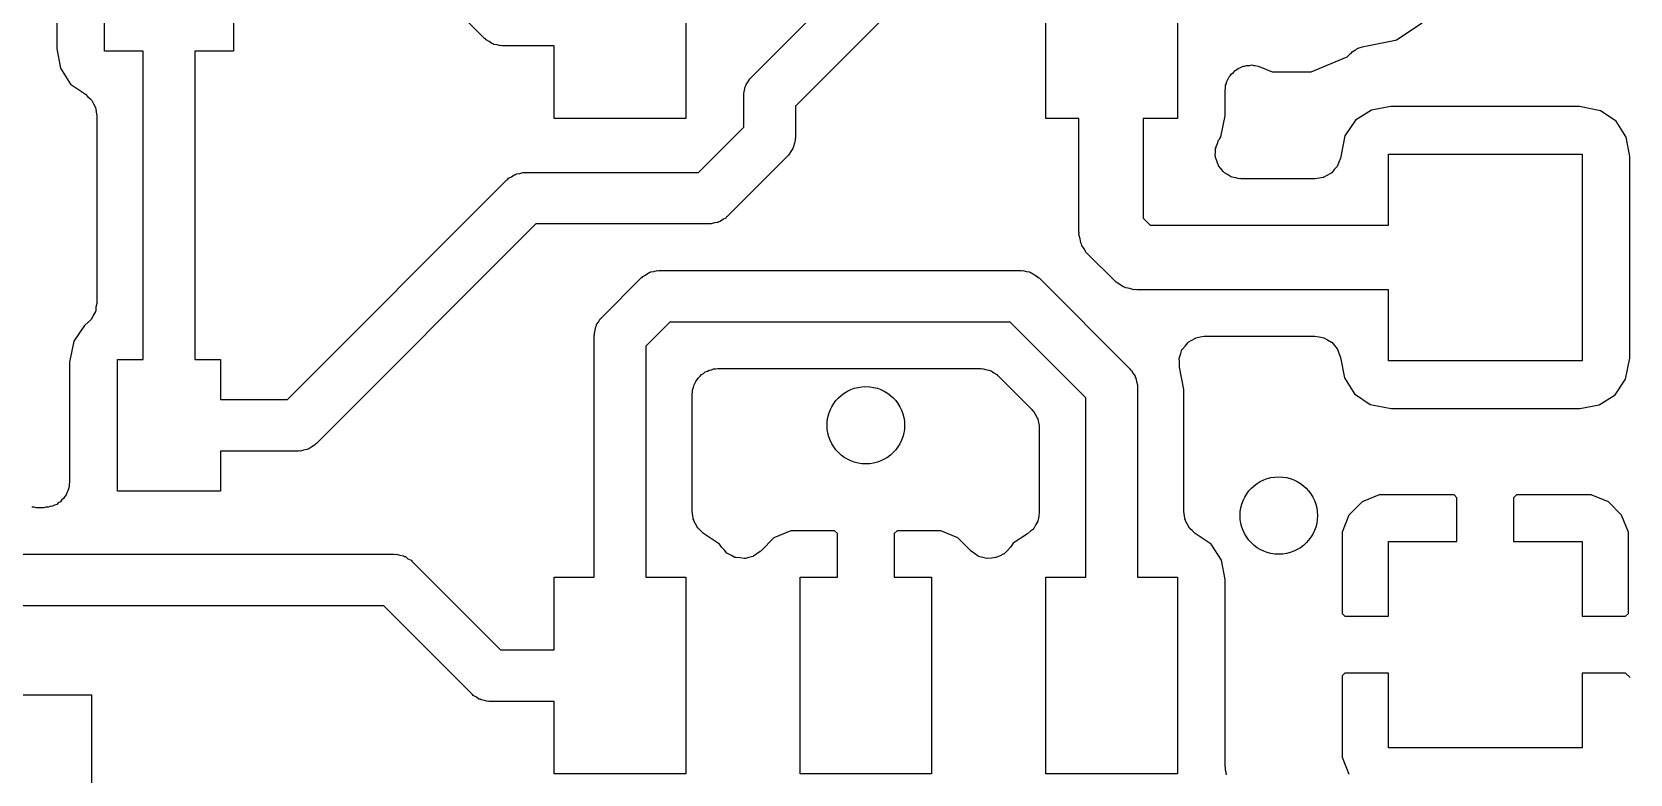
# Model space of a CAD drawing. Extents: x 125.1 to 143.2, y -145.5 to -100.1.
# Drawn here: x 130.02 to 136.21, y -138.25 to -135.38 of the extents above; entities that cross this region are included whole.
import ezdxf

# ---------------------------------------------------------------- set-up
doc = ezdxf.new("R2010")
doc.units = 0
doc.header["$MEASUREMENT"] = 0
doc.layers.add('BLACK', color=7, linetype='CONTINUOUS')

msp = doc.modelspace()

# ---------------------------------------------------------------- linework, layer by layer
at = {"layer": 'Black'}
for p, q in [((132.806, -135.552), (134.803, -133.554)), ((134.915, -133.725), (132.977, -135.664)), ((130.3, -135.45), (130.3, -134.55)), ((130.8, -134.55), (130.8, -135.45)), ((130.115, -134.56), (130.115, -135.441)), ((131.773, -135.401), (131.089, -134.717)), ((132.552, -134.949), (132.552, -135.711)), ((133.948, -135.711), (133.948, -134.949)), ((134.457, -134.949), (134.457, -135.711)), ((135.306, -135.407), (135.405, -135.341)), ((131.776, -135.403), (131.773, -135.401)), ((131.779, -135.407), (131.776, -135.403)), ((131.791, -135.413), (131.779, -135.407)), ((131.801, -135.421), (131.791, -135.413)), ((135.18, -135.432), (135.302, -135.408)), ((135.302, -135.408), (135.306, -135.407)), ((135.302, -135.408), (135.302, -135.408)), ((130.115, -135.441), (130.129, -135.516)), ((130.45, -135.45), (130.3, -135.45)), ((130.45, -136.645), (130.45, -135.45)), ((130.8, -135.45), (130.65, -135.45)), ((130.65, -135.45), (130.65, -136.645)), ((131.805, -135.422), (131.801, -135.421)), ((131.809, -135.424), (131.805, -135.422)), ((131.822, -135.426), (131.809, -135.424)), ((131.835, -135.43), (131.822, -135.426)), ((131.839, -135.429), (131.835, -135.43)), ((131.844, -135.43), (131.839, -135.429)), ((132.043, -135.43), (131.844, -135.43)), ((132.043, -135.711), (132.043, -135.43)), ((134.975, -135.53), (135.115, -135.472)), ((135.115, -135.472), (135.128, -135.459)), ((135.128, -135.459), (135.132, -135.457)), ((135.132, -135.457), (135.134, -135.453)), ((135.134, -135.453), (135.145, -135.447)), ((135.145, -135.447), (135.148, -135.445)), ((135.148, -135.445), (135.15, -135.444)), ((135.15, -135.444), (135.152, -135.442)), ((135.152, -135.442), (135.153, -135.442)), ((135.153, -135.442), (135.157, -135.439)), ((135.157, -135.439), (135.161, -135.438)), ((135.161, -135.438), (135.165, -135.436)), ((135.165, -135.436), (135.174, -135.434)), ((135.174, -135.434), (135.18, -135.432)), ((130.129, -135.516), (130.168, -135.578)), ((134.662, -135.546), (134.665, -135.54)), ((134.665, -135.54), (134.674, -135.533)), ((134.674, -135.533), (134.681, -135.525)), ((134.681, -135.525), (134.687, -135.522)), ((134.687, -135.522), (134.692, -135.518)), ((134.692, -135.518), (134.702, -135.514)), ((134.702, -135.514), (134.712, -135.509)), ((134.712, -135.509), (134.718, -135.508)), ((134.718, -135.508), (134.725, -135.506)), ((134.725, -135.506), (134.736, -135.506)), ((134.736, -135.506), (134.746, -135.504)), ((134.746, -135.504), (134.753, -135.506)), ((134.753, -135.506), (134.759, -135.506)), ((134.759, -135.506), (134.77, -135.509)), ((134.77, -135.509), (134.78, -135.512)), ((134.78, -135.512), (134.824, -135.53)), ((134.824, -135.53), (134.975, -135.53)), ((130.168, -135.578), (130.226, -135.617)), ((132.777, -135.614), (132.78, -135.601)), ((132.78, -135.601), (132.783, -135.588)), ((132.783, -135.588), (132.785, -135.584)), ((132.785, -135.584), (132.786, -135.58)), ((132.786, -135.58), (132.793, -135.57)), ((132.793, -135.57), (132.8, -135.558)), ((132.8, -135.558), (132.803, -135.555)), ((132.803, -135.555), (132.806, -135.552)), ((134.642, -135.604), (134.644, -135.593)), ((134.642, -135.701), (134.642, -135.604)), ((134.644, -135.582), (134.647, -135.576)), ((134.644, -135.593), (134.644, -135.582)), ((134.647, -135.576), (134.648, -135.57)), ((134.648, -135.57), (134.653, -135.56)), ((134.653, -135.56), (134.658, -135.55)), ((134.658, -135.55), (134.662, -135.546)), ((130.226, -135.617), (130.236, -135.627)), ((130.236, -135.627), (130.247, -135.636)), ((130.247, -135.636), (130.249, -135.639)), ((130.249, -135.639), (130.251, -135.642)), ((130.251, -135.642), (130.257, -135.654)), ((130.257, -135.654), (130.264, -135.666)), ((130.264, -135.666), (130.265, -135.67)), ((132.777, -135.618), (132.777, -135.614)), ((132.777, -135.622), (132.777, -135.618)), ((132.777, -135.745), (132.777, -135.622)), ((132.977, -135.664), (132.977, -135.786)), ((135.284, -135.665), (135.209, -135.679)), ((136.015, -135.665), (135.284, -135.665)), ((136.096, -135.681), (136.015, -135.665)), ((130.265, -135.67), (130.266, -135.673)), ((130.266, -135.673), (130.268, -135.687)), ((130.268, -135.687), (130.27, -135.7)), ((130.27, -135.7), (130.27, -136.428)), ((132.552, -135.711), (132.043, -135.711)), ((134.075, -135.711), (133.948, -135.711)), ((134.075, -136.15), (134.075, -135.711)), ((134.457, -135.711), (134.325, -135.711)), ((134.325, -135.711), (134.325, -136.098)), ((134.626, -135.782), (134.642, -135.701)), ((135.147, -135.718), (135.106, -135.779)), ((135.209, -135.679), (135.147, -135.718)), ((136.157, -135.722), (136.096, -135.681)), ((136.196, -135.784), (136.157, -135.722)), ((132.601, -135.92), (132.777, -135.745)), ((132.977, -135.786), (132.976, -135.79)), ((132.976, -135.79), (132.976, -135.795)), ((134.62, -135.792), (134.621, -135.789)), ((134.621, -135.789), (134.626, -135.782)), ((135.106, -135.779), (135.089, -135.865)), ((136.21, -135.859), (136.196, -135.784)), ((132.953, -135.85), (132.95, -135.853)), ((132.96, -135.839), (132.953, -135.85)), ((132.967, -135.828), (132.96, -135.839)), ((132.968, -135.824), (132.967, -135.828)), ((132.97, -135.82), (132.968, -135.824)), ((132.973, -135.807), (132.97, -135.82)), ((132.976, -135.795), (132.973, -135.807)), ((134.604, -135.855), (134.605, -135.841)), ((134.605, -135.828), (134.607, -135.824)), ((134.605, -135.841), (134.605, -135.828)), ((134.607, -135.82), (134.613, -135.808)), ((134.607, -135.824), (134.607, -135.82)), ((134.613, -135.808), (134.617, -135.795)), ((134.617, -135.795), (134.62, -135.792)), ((135.275, -136.125), (135.275, -135.85)), ((135.275, -135.85), (136.025, -135.85)), ((136.025, -135.85), (136.025, -136.65)), ((132.947, -135.857), (132.713, -136.091)), ((132.95, -135.853), (132.947, -135.857)), ((134.605, -135.859), (134.604, -135.855)), ((134.605, -135.862), (134.605, -135.859)), ((134.61, -135.875), (134.605, -135.862)), ((134.614, -135.888), (134.61, -135.875)), ((134.616, -135.891), (134.614, -135.888)), ((134.617, -135.895), (134.616, -135.891)), ((134.626, -135.905), (134.617, -135.895)), ((134.634, -135.917), (134.626, -135.905)), ((135.065, -135.909), (135.055, -135.922)), ((135.076, -135.897), (135.065, -135.909)), ((135.077, -135.895), (135.076, -135.896)), ((135.076, -135.896), (135.076, -135.897)), ((135.083, -135.88), (135.077, -135.895)), ((135.089, -135.865), (135.083, -135.88)), ((136.21, -136.64), (136.21, -135.859)), ((131.009, -136.8), (131.859, -135.949)), ((131.859, -135.949), (131.863, -135.947)), ((131.863, -135.947), (131.866, -135.943)), ((131.866, -135.943), (131.877, -135.937)), ((131.877, -135.937), (131.888, -135.929)), ((131.888, -135.929), (131.892, -135.928)), ((131.892, -135.928), (131.896, -135.926)), ((131.896, -135.926), (131.909, -135.924)), ((131.909, -135.924), (131.921, -135.92)), ((131.921, -135.92), (131.926, -135.921)), ((131.926, -135.921), (131.93, -135.92)), ((131.93, -135.92), (132.11, -135.92)), ((132.11, -135.92), (132.601, -135.92)), ((134.637, -135.919), (134.634, -135.917)), ((134.64, -135.922), (134.637, -135.919)), ((134.651, -135.928), (134.64, -135.922)), ((134.663, -135.936), (134.651, -135.928)), ((134.666, -135.937), (134.663, -135.936)), ((134.67, -135.939), (134.666, -135.937)), ((134.683, -135.941), (134.67, -135.939)), ((134.696, -135.945), (134.683, -135.941)), ((134.7, -135.944), (134.696, -135.945)), ((134.704, -135.945), (134.7, -135.944)), ((134.991, -135.945), (134.704, -135.945)), ((135.006, -135.942), (134.991, -135.945)), ((135.022, -135.94), (135.006, -135.942)), ((135.023, -135.939), (135.022, -135.94)), ((135.025, -135.939), (135.023, -135.939)), ((135.039, -135.931), (135.025, -135.939)), ((135.053, -135.923), (135.039, -135.931)), ((135.054, -135.922), (135.053, -135.923)), ((135.055, -135.922), (135.054, -135.922)), ((132.707, -136.097), (132.696, -136.103)), ((132.71, -136.093), (132.707, -136.097)), ((132.713, -136.091), (132.71, -136.093)), ((134.325, -136.098), (134.352, -136.125)), ((131.971, -136.12), (131.121, -136.971)), ((132.11, -136.12), (131.971, -136.12)), ((132.643, -136.12), (132.11, -136.12)), ((132.647, -136.119), (132.643, -136.12)), ((132.651, -136.12), (132.647, -136.119)), ((132.664, -136.116), (132.651, -136.12)), ((132.677, -136.114), (132.664, -136.116)), ((132.681, -136.112), (132.677, -136.114)), ((132.685, -136.111), (132.681, -136.112)), ((132.696, -136.103), (132.685, -136.111)), ((134.076, -136.155), (134.075, -136.15)), ((134.075, -136.161), (134.076, -136.155)), ((134.08, -136.177), (134.075, -136.161)), ((134.352, -136.125), (135.275, -136.125)), ((134.083, -136.193), (134.08, -136.177)), ((134.085, -136.198), (134.083, -136.193)), ((134.087, -136.203), (134.085, -136.198)), ((134.096, -136.216), (134.087, -136.203)), ((134.104, -136.23), (134.096, -136.216)), ((134.108, -136.234), (134.104, -136.23)), ((134.112, -136.238), (134.108, -136.234)), ((134.212, -136.338), (134.112, -136.238)), ((132.227, -136.482), (132.379, -136.329)), ((132.379, -136.329), (132.383, -136.327)), ((132.383, -136.327), (132.386, -136.323)), ((132.386, -136.323), (132.397, -136.317)), ((132.397, -136.317), (132.408, -136.309)), ((132.408, -136.309), (132.412, -136.308)), ((132.412, -136.308), (132.416, -136.306)), ((132.416, -136.306), (132.429, -136.304)), ((132.429, -136.304), (132.441, -136.3)), ((132.441, -136.3), (132.446, -136.301)), ((132.446, -136.301), (132.45, -136.3)), ((132.45, -136.3), (133.85, -136.3)), ((133.85, -136.3), (133.854, -136.301)), ((133.854, -136.301), (133.859, -136.3)), ((133.859, -136.3), (133.871, -136.304)), ((133.871, -136.304), (133.884, -136.306)), ((133.884, -136.306), (133.888, -136.308)), ((133.888, -136.308), (133.892, -136.309)), ((133.892, -136.309), (133.903, -136.317)), ((133.903, -136.317), (133.914, -136.323)), ((133.914, -136.323), (133.917, -136.327)), ((133.917, -136.327), (133.921, -136.329)), ((133.921, -136.329), (134.273, -136.682)), ((134.216, -136.342), (134.212, -136.338)), ((134.22, -136.346), (134.216, -136.342)), ((134.234, -136.354), (134.22, -136.346)), ((134.247, -136.363), (134.234, -136.354)), ((134.252, -136.365), (134.247, -136.363)), ((134.257, -136.367), (134.252, -136.365)), ((134.273, -136.37), (134.257, -136.367)), ((134.289, -136.375), (134.273, -136.37)), ((134.295, -136.374), (134.289, -136.375)), ((134.3, -136.375), (134.295, -136.374)), ((135.275, -136.375), (134.3, -136.375)), ((135.275, -136.65), (135.275, -136.375)), ((130.264, -136.462), (130.256, -136.475)), ((130.266, -136.458), (130.264, -136.46)), ((130.264, -136.46), (130.264, -136.462)), ((130.267, -136.443), (130.266, -136.458)), ((130.27, -136.428), (130.267, -136.443)), ((130.222, -136.513), (130.181, -136.574)), ((130.224, -136.512), (130.222, -136.513)), ((130.235, -136.502), (130.224, -136.512)), ((130.247, -136.492), (130.235, -136.502)), ((130.248, -136.49), (130.247, -136.492)), ((130.25, -136.489), (130.248, -136.49)), ((130.256, -136.475), (130.25, -136.489)), ((132.198, -136.544), (132.201, -136.531)), ((132.201, -136.531), (132.204, -136.518)), ((132.204, -136.518), (132.206, -136.514)), ((132.206, -136.514), (132.207, -136.51)), ((132.207, -136.51), (132.214, -136.5)), ((132.214, -136.5), (132.221, -136.488)), ((132.221, -136.488), (132.224, -136.485)), ((132.224, -136.485), (132.227, -136.482)), ((132.491, -136.5), (132.398, -136.594)), ((133.809, -136.5), (132.491, -136.5)), ((134.102, -136.794), (133.809, -136.5)), ((130.181, -136.574), (130.165, -136.655)), ((132.197, -136.552), (132.198, -136.548)), ((132.197, -137.489), (132.197, -136.552)), ((132.198, -136.548), (132.198, -136.544)), ((132.398, -136.594), (132.398, -137.489)), ((134.477, -136.605), (134.487, -136.593)), ((134.487, -136.593), (134.497, -136.58)), ((134.497, -136.58), (134.498, -136.579)), ((134.498, -136.579), (134.499, -136.578)), ((134.499, -136.578), (134.513, -136.57)), ((134.513, -136.57), (134.527, -136.562)), ((134.527, -136.562), (134.528, -136.562)), ((134.528, -136.562), (134.529, -136.561)), ((134.529, -136.561), (134.545, -136.558)), ((134.545, -136.558), (134.561, -136.555)), ((134.561, -136.555), (134.562, -136.555)), ((134.562, -136.555), (134.563, -136.555)), ((134.563, -136.555), (134.99, -136.555)), ((134.99, -136.555), (135.007, -136.558)), ((135.007, -136.558), (135.024, -136.561)), ((135.024, -136.561), (135.024, -136.561)), ((135.024, -136.561), (135.025, -136.561)), ((135.025, -136.561), (135.039, -136.569)), ((135.039, -136.569), (135.054, -136.578)), ((135.054, -136.578), (135.054, -136.578)), ((135.054, -136.578), (135.055, -136.578)), ((135.055, -136.578), (135.066, -136.591)), ((135.066, -136.591), (135.076, -136.604)), ((130.165, -136.655), (130.165, -137.12)), ((130.35, -137.155), (130.35, -136.645)), ((130.35, -136.645), (130.45, -136.645)), ((130.65, -136.645), (130.75, -136.645)), ((130.75, -136.645), (130.75, -136.8)), ((134.464, -136.64), (134.465, -136.639)), ((134.465, -136.656), (134.464, -136.64)), ((134.465, -136.638), (134.47, -136.622)), ((134.465, -136.639), (134.465, -136.638)), ((134.465, -136.672), (134.465, -136.656)), ((134.47, -136.622), (134.475, -136.607)), ((134.475, -136.607), (134.476, -136.606)), ((134.476, -136.606), (134.477, -136.605)), ((135.076, -136.604), (135.077, -136.605)), ((135.077, -136.605), (135.077, -136.605)), ((135.077, -136.605), (135.083, -136.621)), ((135.083, -136.621), (135.089, -136.637)), ((135.089, -136.637), (135.104, -136.716)), ((136.025, -136.65), (135.275, -136.65)), ((136.194, -136.721), (136.21, -136.64)), ((132.597, -136.723), (132.601, -136.716)), ((132.601, -136.716), (132.608, -136.71)), ((132.608, -136.71), (132.613, -136.703)), ((132.613, -136.703), (132.621, -136.699)), ((132.621, -136.699), (132.627, -136.693)), ((132.627, -136.693), (132.636, -136.69)), ((132.636, -136.69), (132.643, -136.686)), ((132.643, -136.686), (132.652, -136.685)), ((132.652, -136.685), (132.66, -136.682)), ((132.66, -136.682), (132.669, -136.682)), ((132.669, -136.682), (132.677, -136.68)), ((132.677, -136.68), (133.693, -136.68)), ((133.693, -136.68), (133.697, -136.681)), ((133.697, -136.681), (133.701, -136.68)), ((133.701, -136.68), (133.714, -136.684)), ((133.714, -136.684), (133.727, -136.686)), ((133.727, -136.686), (133.731, -136.688)), ((133.731, -136.688), (133.735, -136.689)), ((133.735, -136.689), (133.746, -136.697)), ((133.746, -136.697), (133.757, -136.703)), ((133.757, -136.703), (133.76, -136.707)), ((133.76, -136.707), (133.763, -136.709)), ((133.763, -136.709), (133.893, -136.839)), ((134.273, -136.682), (134.276, -136.685)), ((134.276, -136.685), (134.279, -136.688)), ((134.279, -136.688), (134.286, -136.7)), ((134.286, -136.7), (134.293, -136.71)), ((134.293, -136.71), (134.294, -136.714)), ((134.294, -136.714), (134.296, -136.718)), ((134.296, -136.718), (134.299, -136.731)), ((134.465, -136.673), (134.465, -136.672)), ((134.465, -136.675), (134.465, -136.673)), ((134.482, -136.762), (134.465, -136.675)), ((135.104, -136.716), (135.143, -136.778)), ((132.577, -136.78), (132.579, -136.771)), ((132.577, -137.236), (132.577, -136.78)), ((132.579, -136.763), (132.582, -136.754)), ((132.579, -136.771), (132.579, -136.763)), ((132.582, -136.754), (132.584, -136.746)), ((132.584, -136.746), (132.588, -136.738)), ((132.588, -136.738), (132.591, -136.73)), ((132.591, -136.73), (132.597, -136.723)), ((134.299, -136.731), (134.302, -136.744)), ((134.302, -136.744), (134.302, -136.748)), ((134.302, -136.748), (134.302, -136.752)), ((134.302, -136.752), (134.302, -137.489)), ((134.482, -137.236), (134.482, -136.762)), ((135.143, -136.778), (135.204, -136.819)), ((136.153, -136.782), (136.194, -136.721)), ((130.75, -136.8), (131.009, -136.8)), ((133.893, -136.839), (133.896, -136.843)), ((133.896, -136.843), (133.899, -136.846)), ((134.102, -137.489), (134.102, -136.794)), ((135.204, -136.819), (135.285, -136.835)), ((135.285, -136.835), (136.016, -136.835)), ((136.016, -136.835), (136.091, -136.821)), ((136.091, -136.821), (136.153, -136.782)), ((133.899, -136.846), (133.906, -136.857)), ((133.906, -136.857), (133.913, -136.868)), ((133.913, -136.868), (133.914, -136.872)), ((133.914, -136.872), (133.916, -136.876)), ((133.916, -136.876), (133.919, -136.889)), ((133.919, -136.889), (133.922, -136.901)), ((133.922, -136.901), (133.922, -136.906)), ((133.922, -136.906), (133.922, -136.91)), ((133.922, -136.91), (133.922, -137.237)), ((131.05, -137), (130.75, -137)), ((130.75, -137), (130.75, -137.155)), ((131.054, -136.999), (131.05, -137)), ((131.059, -137), (131.054, -136.999)), ((131.071, -136.996), (131.059, -137)), ((131.084, -136.994), (131.071, -136.996)), ((131.088, -136.992), (131.084, -136.994)), ((131.092, -136.991), (131.088, -136.992)), ((131.103, -136.983), (131.092, -136.991)), ((131.114, -136.977), (131.103, -136.983)), ((131.117, -136.973), (131.114, -136.977)), ((131.121, -136.971), (131.117, -136.973)), ((130.16, -137.146), (130.158, -137.154)), ((130.163, -137.137), (130.16, -137.146)), ((130.165, -137.12), (130.163, -137.129)), ((130.163, -137.129), (130.163, -137.137)), ((130.099, -137.214), (130.09, -137.215)), ((130.106, -137.21), (130.099, -137.214)), ((130.115, -137.207), (130.106, -137.21)), ((130.121, -137.201), (130.115, -137.207)), ((130.129, -137.197), (130.121, -137.201)), ((130.134, -137.19), (130.129, -137.197)), ((130.141, -137.184), (130.134, -137.19)), ((130.145, -137.177), (130.141, -137.184)), ((130.151, -137.17), (130.145, -137.177)), ((130.154, -137.162), (130.151, -137.17)), ((130.158, -137.154), (130.154, -137.162)), ((130.75, -137.155), (130.35, -137.155)), ((135.173, -137.197), (135.122, -137.248)), ((135.239, -137.17), (135.173, -137.197)), ((135.529, -137.17), (135.239, -137.17)), ((135.54, -137.181), (135.529, -137.17)), ((135.54, -137.35), (135.54, -137.181)), ((135.771, -137.17), (135.76, -137.181)), ((135.76, -137.181), (135.76, -137.35)), ((136.061, -137.17), (135.771, -137.17)), ((136.127, -137.197), (136.061, -137.17)), ((136.178, -137.248), (136.127, -137.197)), ((130.027, -137.218), (130.018, -137.218)), ((130.035, -137.22), (130.027, -137.218)), ((130.065, -137.22), (130.035, -137.22)), ((130.073, -137.218), (130.065, -137.22)), ((130.082, -137.218), (130.073, -137.218)), ((130.09, -137.215), (130.082, -137.218)), ((132.58, -137.25), (132.577, -137.236)), ((132.581, -137.263), (132.58, -137.25)), ((132.583, -137.267), (132.581, -137.263)), ((132.584, -137.27), (132.583, -137.267)), ((132.59, -137.282), (132.584, -137.27)), ((133.916, -137.272), (133.909, -137.285)), ((133.917, -137.269), (133.916, -137.272)), ((133.918, -137.267), (133.917, -137.269)), ((133.92, -137.252), (133.918, -137.267)), ((133.922, -137.237), (133.92, -137.252)), ((134.485, -137.25), (134.482, -137.236)), ((134.486, -137.263), (134.485, -137.25)), ((134.488, -137.267), (134.486, -137.263)), ((134.489, -137.27), (134.488, -137.267)), ((134.495, -137.282), (134.489, -137.27)), ((135.122, -137.248), (135.095, -137.314)), ((136.205, -137.314), (136.178, -137.248)), ((132.596, -137.294), (132.59, -137.282)), ((132.599, -137.297), (132.596, -137.294)), ((132.601, -137.3), (132.599, -137.297)), ((132.611, -137.309), (132.601, -137.3)), ((132.621, -137.319), (132.611, -137.309)), ((132.683, -137.361), (132.621, -137.319)), ((132.894, -137.336), (132.844, -137.387)), ((132.96, -137.309), (132.894, -137.336)), ((133.129, -137.309), (132.96, -137.309)), ((133.14, -137.32), (133.129, -137.309)), ((133.14, -137.489), (133.14, -137.32)), ((133.371, -137.309), (133.36, -137.32)), ((133.36, -137.32), (133.36, -137.489)), ((133.54, -137.309), (133.371, -137.309)), ((133.606, -137.336), (133.54, -137.309)), ((133.657, -137.387), (133.606, -137.336)), ((133.877, -137.321), (133.821, -137.357)), ((133.888, -137.311), (133.877, -137.321)), ((133.899, -137.302), (133.888, -137.311)), ((133.9, -137.3), (133.899, -137.302)), ((133.902, -137.298), (133.9, -137.3)), ((133.909, -137.285), (133.902, -137.298)), ((134.501, -137.294), (134.495, -137.282)), ((134.504, -137.297), (134.501, -137.294)), ((134.506, -137.3), (134.504, -137.297)), ((134.516, -137.309), (134.506, -137.3)), ((134.526, -137.319), (134.516, -137.309)), ((134.588, -137.361), (134.526, -137.319)), ((135.095, -137.314), (135.095, -137.629)), ((136.205, -137.629), (136.205, -137.314)), ((129.691, -137.4), (131.423, -137.4)), ((131.423, -137.4), (131.428, -137.401)), ((131.428, -137.401), (131.432, -137.4)), ((131.432, -137.4), (131.445, -137.404)), ((132.689, -137.37), (132.683, -137.361)), ((132.69, -137.372), (132.689, -137.37)), ((132.691, -137.373), (132.69, -137.372)), ((132.702, -137.384), (132.691, -137.373)), ((132.712, -137.396), (132.702, -137.384)), ((132.714, -137.397), (132.712, -137.396)), ((132.716, -137.398), (132.714, -137.397)), ((132.73, -137.405), (132.716, -137.398)), ((132.828, -137.398), (132.815, -137.407)), ((132.841, -137.389), (132.828, -137.398)), ((132.842, -137.388), (132.841, -137.389)), ((132.844, -137.387), (132.842, -137.388)), ((133.657, -137.388), (133.657, -137.387)), ((133.658, -137.388), (133.657, -137.388)), ((133.671, -137.397), (133.658, -137.388)), ((133.685, -137.407), (133.671, -137.397)), ((133.785, -137.398), (133.77, -137.406)), ((133.786, -137.398), (133.785, -137.398)), ((133.785, -137.398), (133.785, -137.398)), ((133.797, -137.386), (133.786, -137.398)), ((133.809, -137.374), (133.797, -137.386)), ((133.81, -137.373), (133.809, -137.374)), ((133.821, -137.357), (133.81, -137.373)), ((133.81, -137.373), (133.81, -137.373)), ((134.628, -137.423), (134.588, -137.361)), ((135.275, -137.64), (135.275, -137.35)), ((135.275, -137.35), (135.54, -137.35)), ((135.76, -137.35), (136.025, -137.35)), ((136.025, -137.35), (136.025, -137.64)), ((131.445, -137.404), (131.458, -137.406)), ((131.458, -137.406), (131.462, -137.408)), ((131.462, -137.408), (131.466, -137.409)), ((131.466, -137.409), (131.476, -137.417)), ((131.476, -137.417), (131.488, -137.423)), ((131.488, -137.423), (131.491, -137.427)), ((131.491, -137.427), (131.494, -137.429)), ((131.494, -137.429), (131.835, -137.77)), ((132.743, -137.412), (132.73, -137.405)), ((132.745, -137.412), (132.743, -137.412)), ((132.747, -137.413), (132.745, -137.412)), ((132.762, -137.414), (132.747, -137.413)), ((132.778, -137.416), (132.762, -137.414)), ((132.78, -137.416), (132.778, -137.416)), ((132.782, -137.416), (132.78, -137.416)), ((132.797, -137.412), (132.782, -137.416)), ((132.812, -137.408), (132.797, -137.412)), ((132.813, -137.407), (132.812, -137.408)), ((132.815, -137.407), (132.813, -137.407)), ((133.686, -137.407), (133.685, -137.407)), ((133.686, -137.408), (133.686, -137.407)), ((133.703, -137.412), (133.686, -137.408)), ((133.719, -137.416), (133.703, -137.412)), ((133.72, -137.416), (133.719, -137.416)), ((133.719, -137.416), (133.719, -137.416)), ((133.737, -137.415), (133.72, -137.416)), ((133.753, -137.413), (133.737, -137.415)), ((133.754, -137.413), (133.753, -137.413)), ((133.77, -137.406), (133.754, -137.413)), ((133.754, -137.413), (133.754, -137.413)), ((134.642, -137.498), (134.628, -137.423)), ((132.043, -137.77), (132.043, -137.489)), ((132.043, -137.489), (132.197, -137.489)), ((132.398, -137.489), (132.552, -137.489)), ((132.552, -137.489), (132.552, -138.251)), ((132.996, -138.251), (132.996, -137.489)), ((132.996, -137.489), (133.14, -137.489)), ((133.36, -137.489), (133.504, -137.489)), ((133.504, -137.489), (133.504, -138.251)), ((133.948, -138.251), (133.948, -137.489)), ((133.948, -137.489), (134.102, -137.489)), ((134.302, -137.489), (134.457, -137.489)), ((134.457, -137.489), (134.457, -138.251)), ((134.642, -138.22), (134.642, -137.498)), ((131.382, -137.6), (129.65, -137.6)), ((131.723, -137.941), (131.382, -137.6)), ((135.095, -137.629), (135.106, -137.64)), ((135.106, -137.64), (135.275, -137.64)), ((136.025, -137.64), (136.194, -137.64)), ((136.194, -137.64), (136.205, -137.629)), ((131.835, -137.77), (132.043, -137.77)), ((135.106, -137.86), (135.095, -137.871)), ((135.095, -137.871), (135.095, -138.186)), ((135.275, -137.86), (135.106, -137.86)), ((135.275, -138.15), (135.275, -137.86)), ((136.194, -137.86), (136.025, -137.86)), ((136.025, -137.86), (136.025, -138.15)), ((136.212, -137.878), (136.194, -137.86)), ((129.85, -137.945), (130.25, -137.945)), ((130.25, -137.945), (130.25, -138.455)), ((131.726, -137.943), (131.723, -137.941)), ((131.729, -137.947), (131.726, -137.943)), ((131.741, -137.953), (131.729, -137.947)), ((131.751, -137.961), (131.741, -137.953)), ((131.755, -137.962), (131.751, -137.961)), ((131.759, -137.964), (131.755, -137.962)), ((131.772, -137.966), (131.759, -137.964)), ((131.785, -137.97), (131.772, -137.966)), ((131.789, -137.969), (131.785, -137.97)), ((131.793, -137.97), (131.789, -137.969)), ((132.043, -137.97), (131.793, -137.97)), ((132.043, -138.251), (132.043, -137.97)), ((135.095, -138.186), (135.122, -138.252)), ((136.025, -138.15), (135.275, -138.15)), ((132.552, -138.251), (132.043, -138.251)), ((133.504, -138.251), (132.996, -138.251)), ((134.457, -138.251), (133.948, -138.251)), ((134.643, -138.229), (134.642, -138.22)), ((134.643, -138.237), (134.643, -138.229)), ((134.646, -138.246), (134.643, -138.237)), ((134.648, -138.254), (134.646, -138.246))]:
    msp.add_line(p, q, dxfattribs=at)
for centre in [(133.25, -136.9), (134.85, -137.25)]:
    msp.add_circle(centre, 0.15, dxfattribs=at)

doc.saveas('drawing.dxf')
